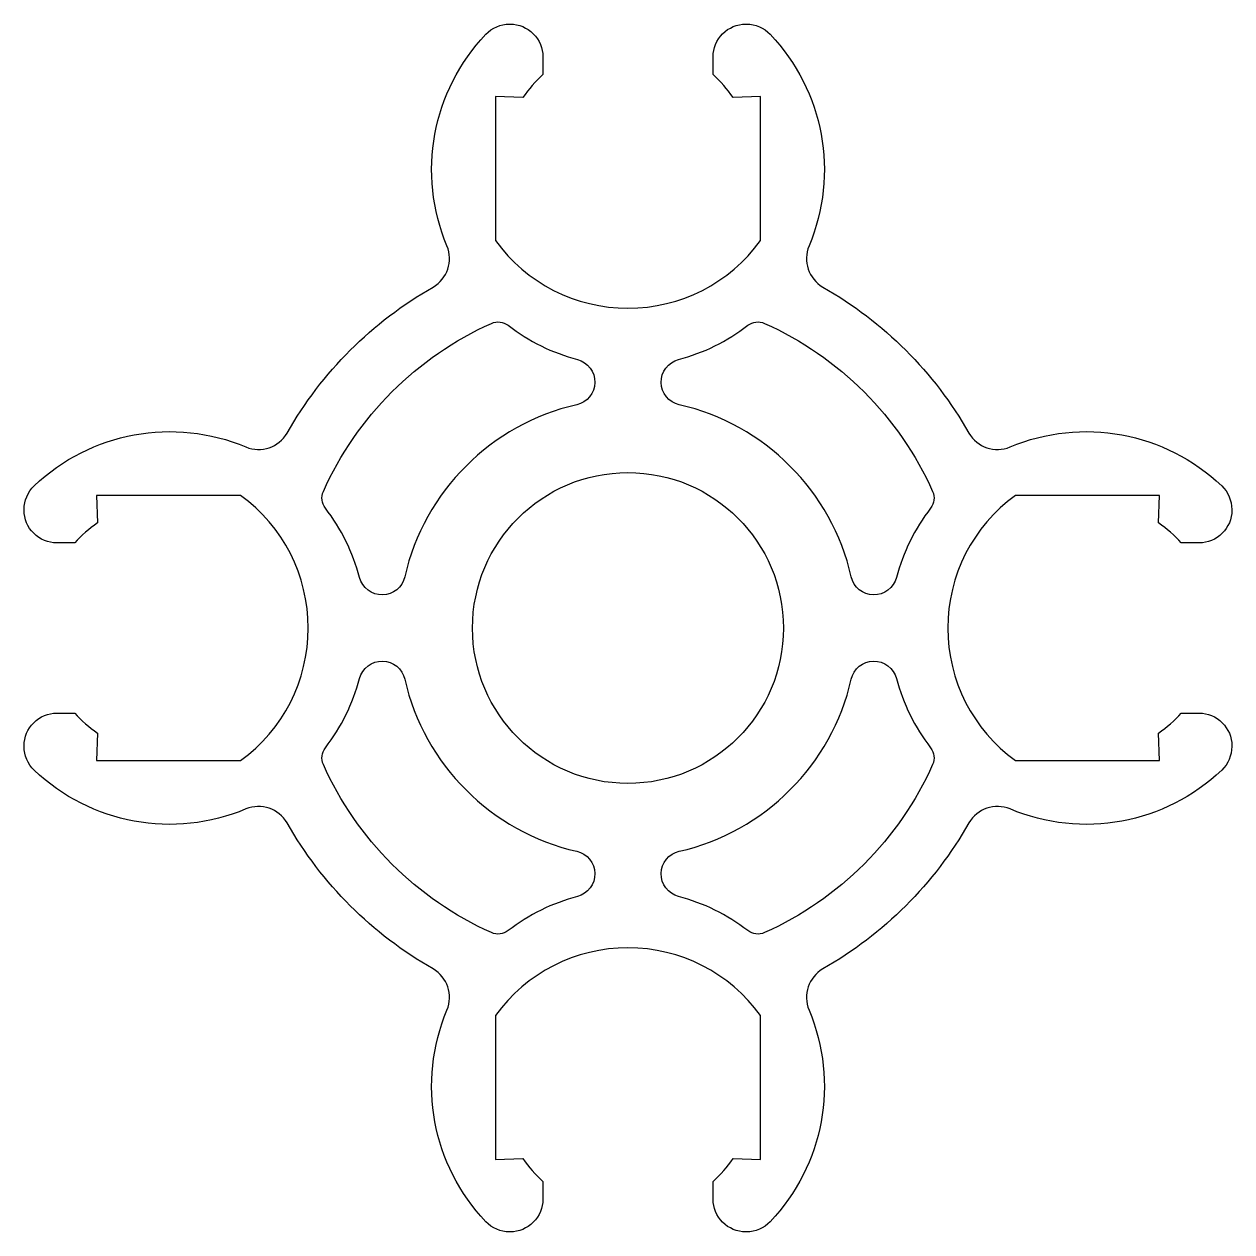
# Model space of a CAD drawing. Extents: x 1166 to 1202.9, y 439 to 475.9.
import ezdxf

# ---------------------------------------------------------------- set-up
doc = ezdxf.new("R2010")
doc.units = 0
doc.layers.get('0').update_dxf_attribs({"linetype": 'CONTINUOUS'})

msp = doc.modelspace()

# ---------------------------------------------------------------- linework, layer by layer
for points in [[(1178.54, 467.884, 0.379151), (1178.966, 469.14, -0.298327), (1180.154, 475.606, -0.205134), (1180.877, 475.916), (1180.896, 475.916, -0.414214), (1181.896, 474.916), (1181.896, 474.373, 0.059665), (1181.284, 473.677), (1180.446, 473.706), (1180.446, 469.304, 0.51058), (1188.546, 469.304), (1188.546, 473.706), (1187.709, 473.677, 0.059665), (1187.096, 474.373), (1187.096, 474.916, -0.414214), (1188.096, 475.916), (1188.116, 475.916, -0.205134), (1188.839, 475.606, -0.298327), (1190.027, 469.14, 0.379151), (1190.452, 467.884, -0.133804), (1194.914, 463.422, 0.379151), (1196.17, 462.997, -0.298327), (1202.636, 461.809, -0.205134), (1202.946, 461.085), (1202.946, 461.066, -0.414214), (1201.946, 460.066), (1201.403, 460.066, 0.059665), (1200.707, 460.679), (1200.736, 461.516), (1196.334, 461.516, 0.51058), (1196.334, 453.416), (1200.736, 453.416), (1200.707, 454.253, 0.059665), (1201.403, 454.866), (1201.946, 454.866, -0.414214), (1202.946, 453.866), (1202.946, 453.847, -0.205134), (1202.636, 453.123, -0.298327), (1196.17, 451.936, 0.379151), (1194.914, 451.51, -0.133804), (1190.452, 447.049, 0.379151), (1190.027, 445.793, -0.298327), (1188.839, 439.326, -0.205134), (1188.116, 439.016), (1188.096, 439.016, -0.414214), (1187.096, 440.016), (1187.096, 440.559, 0.059665), (1187.709, 441.255), (1188.546, 441.226), (1188.546, 445.628, 0.51058), (1180.446, 445.628), (1180.446, 441.226), (1181.284, 441.255, 0.059665), (1181.896, 440.559), (1181.896, 440.016, -0.414214), (1180.896, 439.016), (1180.877, 439.016, -0.205134), (1180.154, 439.326, -0.298327), (1178.966, 445.793, 0.379151), (1178.54, 447.049, -0.133804), (1174.079, 451.51, 0.379151), (1172.823, 451.936, -0.298327), (1166.356, 453.123, -0.205134), (1166.046, 453.847), (1166.046, 453.866, -0.414214), (1167.046, 454.866), (1167.59, 454.866, 0.059665), (1168.286, 454.253), (1168.256, 453.416), (1172.659, 453.416, 0.51058), (1172.659, 461.516), (1168.256, 461.516), (1168.286, 460.679, 0.059665), (1167.59, 460.066), (1167.046, 460.066, -0.414214), (1166.046, 461.066), (1166.046, 461.085, -0.205134), (1166.356, 461.809, -0.298327), (1172.823, 462.997, 0.379151), (1174.079, 463.422, -0.133804)], [(1182.932, 464.289, 0.287562), (1177.674, 459.03, -0.78274), (1176.295, 459.007, 0.099546), (1175.249, 461.129, -0.276212), (1175.189, 461.638, -0.184037), (1180.324, 466.774, -0.276212), (1180.834, 466.714, 0.099546), (1182.956, 465.667, -0.78274)], [(1191.319, 459.03, 0.287562), (1186.061, 464.289, -0.78274), (1186.037, 465.667, 0.099546), (1188.159, 466.714, -0.276212), (1188.669, 466.774, -0.184037), (1193.804, 461.638, -0.276212), (1193.744, 461.129, 0.099546), (1192.698, 459.007, -0.78274)], [(1177.674, 455.902, 0.287562), (1182.932, 450.643, -0.78274), (1182.956, 449.265, 0.099546), (1180.834, 448.219, -0.276212), (1180.324, 448.158, -0.184037), (1175.189, 453.294, -0.276212), (1175.249, 453.804, 0.099546), (1176.295, 455.925, -0.78274)], [(1186.061, 450.643, 0.287562), (1191.319, 455.902, -0.78274), (1192.698, 455.925, 0.099546), (1193.744, 453.804, -0.276212), (1193.804, 453.294, -0.184037), (1188.669, 448.158, -0.276212), (1188.159, 448.219, 0.099546), (1186.037, 449.265, -0.78274)]]:
    msp.add_lwpolyline(points, format="xyb", close=True)
msp.add_circle((1184.496, 457.466), 4.75)

doc.saveas('drawing.dxf')
